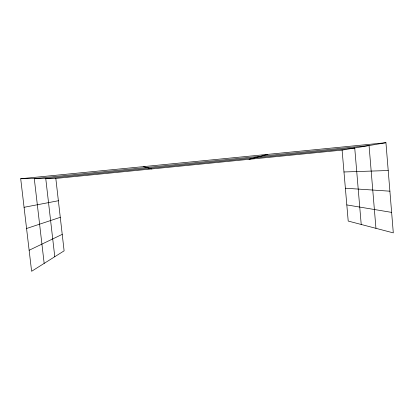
<?xml version="1.0" encoding="UTF-8"?>
<svg xmlns="http://www.w3.org/2000/svg" width="414" height="414" viewBox="0 0 414 414"><rect width="100%" height="100%" fill="white"/><g stroke="black" fill="none" stroke-linecap="round" stroke-linejoin="round"><path stroke-width="0.62" d="M29.135 250.258L62.224 234.365M26.568 228.502L60.273 217.329M249.109 159.307L267.817 154.36M24.069 207.295L58.374 200.738M342.099 150.111L385.936 142.711L393.3 232.875L348.205 221.066L342.099 150.111L55.823 178.424L20.7 178.734L31.614 271.289L64.113 250.848L55.823 178.424M20.7 178.734L385.936 142.711M343.977 171.97L388.208 170.527M345.379 188.225L389.895 191.185M346.813 204.92L391.628 212.382M143.663 166.609L151.788 168.933M44.169 263.392L34.284 178.615L369.05 145.562L375.948 228.331M54.777 256.721L45.747 178.512L354.731 147.979L361.22 224.476"/></g></svg>
